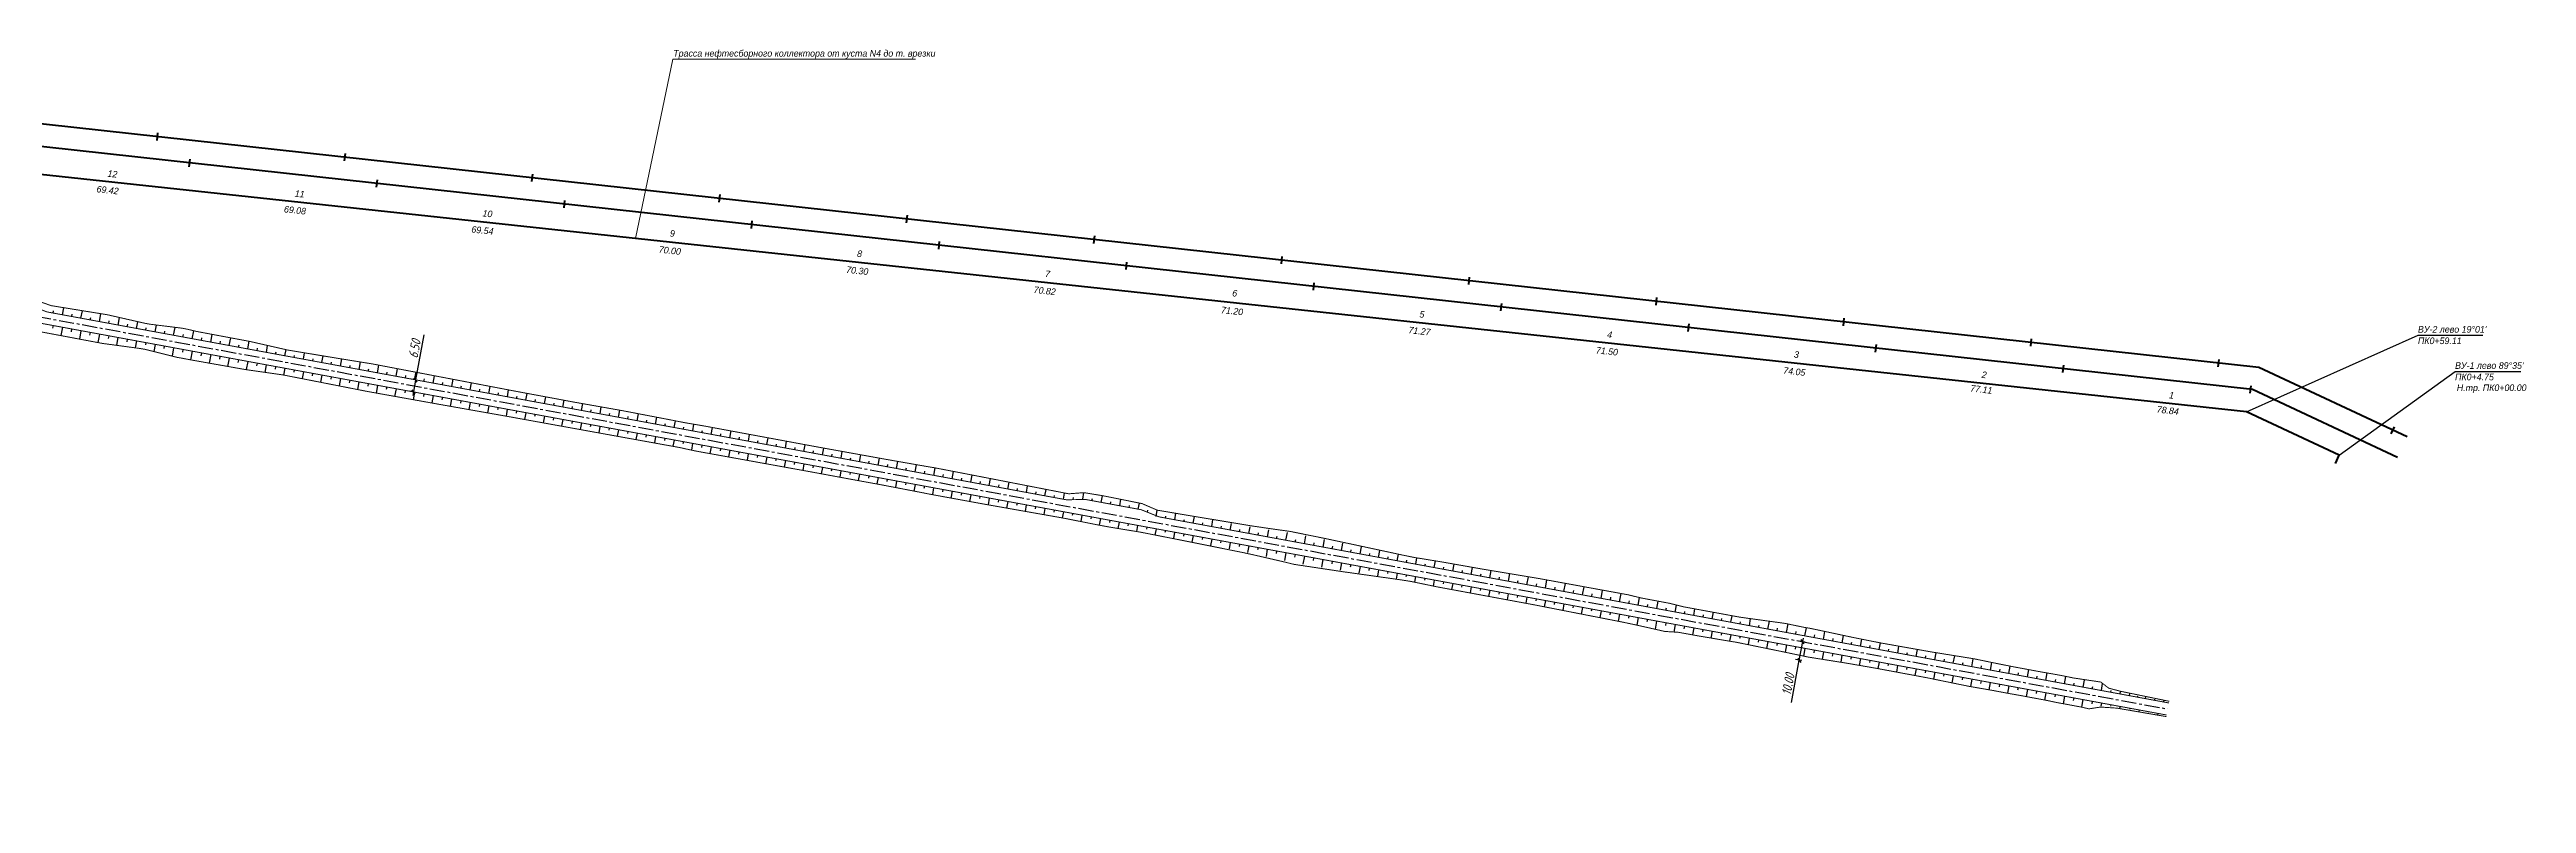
# Model space of a CAD drawing. Extents: x 5370511 to 5386565, y 1010429 to 1053793.
# Drawn here: x 5381192 to 5382506, y 1037676 to 1038076 of the extents above; entities that cross this region are included whole.
import ezdxf

# ---------------------------------------------------------------- set-up
doc = ezdxf.new("R2010")
doc.units = 0
doc.header["$PDMODE"] = 32
doc.header["$PDSIZE"] = 0.3
doc.linetypes.add('CONTI', pattern=[0])
doc.linetypes.add('осевая2', pattern=[12.5, 8, -1.5, 1.5, -1.5])
doc.layers.get('0').update_dxf_attribs({"linetype": 'CONTINUOUS'})
doc.layers.get('DEFPOINTS').update_dxf_attribs({"linetype": 'CONTINUOUS'})
for name, color, linetype in [('АД_ось', 7, 'CONTINUOUS'), ('АД_откосы', 7, 'CONTINUOUS'), ('АД_размеры', 7, 'CONTI'), ('ТРАССА_НЕФТЕПРОВОД_ANNO', 7, 'CONTINUOUS')]:
    doc.layers.add(name, color=color, linetype=linetype)
for name, color, linetype, lineweight in [('ГИП_ТРАССА_ВЛ_6', 1, 'CONTINUOUS', 25), ('ГИП_ТРАССА_НЕФТЕПРОВОДА', 6, 'CONTINUOUS', 25), ('ТРАССА_ВЛ', 1, 'CONTINUOUS', 25)]:
    doc.layers.add(name, color=color, linetype=linetype, lineweight=lineweight)
doc.styles.add('D431', font='', dxfattribs={"height": 3.5})
doc.styles.add('ГОСТ', font='gost_ful.shx', dxfattribs={"oblique": 15})
doc.styles.get('D431').set_extended_font_data('Do431', italic=True)
doc.dimstyles.new('Модель М1000-Генплан', dxfattribs={"dimtxt": 1.25, "dimasz": 1, "dimexe": 0.5, "dimexo": 0, "dimgap": 0.5, "dimtad": 1, "dimzin": 0, "dimdsep": 46, "dimtxsty": 'ГОСТ', "dimblk": 'OBLIQUE', "dimcen": 0.09, "dimdle": 0.5, "dimaunit": 1, "dimadec": 0, "dimazin": 0, "dimtfac": 1, "dimtofl": 0, "dimtmove": 1, "dimatfit": 3, "dimldrblk": 'NONE', "dimfxl": 0.18, "dimtfill": 1, "dimtolj": 1, "dimtzin": 0, "dimarcsym": 0})

# ---------------------------------------------------------------- blocks, each defined once
blk = doc.blocks.new('_Oblique')
at = {"color": 0, "linetype": 'ByBlock', "lineweight": -2}
blk.add_line((-0.5, -0.5), (0.5, 0.5), dxfattribs=at)
blk = doc.blocks.new('*D31')
at = {"layer": 'DEFPOINTS', "color": 0, "lineweight": 15, "transparency": 16777216}
for p in [(5382122.4, 1037762), (5382123.8, 1037761.8)]:
    blk.add_point(p, dxfattribs=at)
at = {"layer": 'АД_размеры', "color": 0, "lineweight": -2, "transparency": 16777216}
for p, q in [((5382120.2, 1037750.3), (5382122.8, 1037764)), ((5382123.8, 1037761.8), (5382120.5, 1037762.4)), ((5382116.5, 1037729.8), (5382120.6, 1037752.2)), ((5382122, 1037752), (5382118.6, 1037752.6))]:
    blk.add_line(p, q, dxfattribs=at)
at = {"layer": 'АД_размеры', "color": 0, "lineweight": -2, "transparency": 16777216, "xscale": 2, "yscale": 2, "zscale": 2, "rotation": 79.4784803308566}
blk.add_blockref('_Oblique', (5382122.4, 1037762), dxfattribs=at)
at = {"layer": 'АД_размеры', "color": 0, "lineweight": 15, "transparency": 16777216, "insert": (5382114.7, 1037739.5), "char_height": 5, "attachment_point": 5, "rotation": 79.4785, "style": 'ГОСТ', "bg_fill": 3, "box_fill_scale": 1.1, "bg_fill_color": 256, "bg_fill_true_color": 13158600, "bg_fill_transparency": 0}
blk.add_mtext('\\A1;10.00', dxfattribs=at)
at = {"layer": 'DEFPOINTS', "color": 0, "lineweight": 15, "transparency": 16777216}
blk.add_point((5382122, 1037752), dxfattribs=at)
at = {"layer": 'АД_размеры', "color": 0, "lineweight": -2, "transparency": 16777216, "xscale": 2, "yscale": 2, "zscale": 2, "rotation": 259.4784803308566}
blk.add_blockref('_Oblique', (5382120.6, 1037752.2), dxfattribs=at)
blk = doc.blocks.new('_None')
blk = doc.blocks.new('*D32')
at = {"layer": 'DEFPOINTS', "color": 0, "lineweight": 15, "transparency": 16777216}
for p in [(5381385.3, 1037894.4), (5381385.3, 1037894.4), (5381386.5, 1037900.8)]:
    blk.add_point(p, dxfattribs=at)
at = {"layer": 'АД_размеры', "color": 0, "lineweight": -2, "transparency": 16777216}
for p, q in [((5381390.9, 1037924.6), (5381386.5, 1037900.8)), ((5381385.3, 1037894.4), (5381383.4, 1037894.8)), ((5381386.5, 1037900.8), (5381384.5, 1037901.2)), ((5381386.9, 1037902.8), (5381385, 1037892.5))]:
    blk.add_line(p, q, dxfattribs=at)
at = {"layer": 'АД_размеры', "color": 0, "lineweight": -2, "transparency": 16777216, "xscale": 2, "yscale": 2, "zscale": 2}
for p, rotation in [((5381385.3, 1037894.4), 259.5688903137974), ((5381386.5, 1037900.8), 79.5688903137974)]:
    blk.add_blockref('_Oblique', p, dxfattribs=dict(at, rotation=rotation))
at = {"layer": 'АД_размеры', "color": 0, "lineweight": 15, "transparency": 16777216, "insert": (5381386, 1037917.3), "char_height": 5, "attachment_point": 5, "rotation": 79.5689, "style": 'ГОСТ', "bg_fill": 3, "box_fill_scale": 1.1, "bg_fill_color": 256, "bg_fill_true_color": 13158600, "bg_fill_transparency": 0}
blk.add_mtext('\\A1;6.50', dxfattribs=at)
blk = doc.blocks.new('пк_ВЛ')
at = {"layer": 'ТРАССА_ВЛ', "lineweight": 60}
blk.add_lwpolyline([(0, 2), (0, -2)], dxfattribs=at)
blk = doc.blocks.new('ад_откосы')
at = {"layer": 'АД_ось', "color": 253, "linetype": 'осевая2'}
blk.add_lwpolyline([(5380299.712, 1034369.147), (5380299.712, 1034473.396), (5380299.712, 1034473.396, -0.15024045), (5380325.616, 1034557.659), (5380325.616, 1034557.659), (5380443.947, 1034731.93), (5380443.947, 1034731.93, 0.1044696), (5380467.424, 1034789.318), (5380467.424, 1034789.318), (5381039.51, 1037930.841), (5381039.51, 1037930.841, -0.41477634), (5381074.457, 1037954.97), (5381074.457, 1037954.97), (5382316.151, 1037726.387)], format="xyb", dxfattribs=at)
at = {"layer": 'АД_откосы', "color": 253, "const_width": 0.5}
for points in [[(5380949.419, 1037454.255), (5381036.313, 1037931.423, -0.41477634), (5381075.045, 1037958.167), (5381141.728, 1037945.891), (5381151.925, 1037946.047), (5381181.429, 1037940.616), (5381190.901, 1037936.839), (5381731.812, 1037837.262), (5381742.009, 1037837.419), (5381771.513, 1037831.987), (5381780.986, 1037828.21), (5382316.738, 1037729.576)], [(5380302.962, 1034369.147), (5380302.962, 1034473.396, -0.15024045), (5380328.304, 1034555.833), (5380446.636, 1034730.104, 0.1044696), (5380470.621, 1034788.736), (5381042.708, 1037930.259, -0.41477634), (5381073.868, 1037951.774), (5382315.561, 1037723.184)]]:
    blk.add_lwpolyline(points, format="xyb", dxfattribs=at)
for points in [[(5381180.542, 1037944.515), (5381193.324, 1037940.131), (5381223.052, 1037935.32), (5381242.767, 1037930.838), (5381245.549, 1037930.32), (5381262.686, 1037928.189), (5381265.367, 1037927.671), (5381270.432, 1037926.463), (5381298.729, 1037921.158), (5381318.58, 1037916.647), (5381341.145, 1037912.904), (5381363.657, 1037909.255), (5381439.493, 1037894.802), (5381461.911, 1037890.644), (5381469.714, 1037889.175), (5381496.226, 1037884.501), (5381520.996, 1037879.757), (5381529.25, 1037878.141), (5381539.632, 1037876.374), (5381599.328, 1037865.326), (5381636.203, 1037858.674), (5381658.662, 1037854.741), (5381661.459, 1037854.301), (5381690.868, 1037848.63), (5381731.421, 1037840.745), (5381733.102, 1037840.431), (5381741.072, 1037841.044), (5381750.946, 1037839.442), (5381771.941, 1037835.238), (5381780.033, 1037831.747), (5381795.628, 1037829.124), (5381829.36, 1037823.528), (5381839.259, 1037822.066), (5381850.623, 1037820.478), (5381868.794, 1037816.802), (5381888.362, 1037812.634), (5381911.039, 1037807.77), (5381916.501, 1037806.673), (5381931.231, 1037804.28), (5381953.685, 1037800.32), (5381982.348, 1037795.564), (5382029.716, 1037786.925), (5382036.979, 1037785.171), (5382037.314, 1037785.112), (5382052.056, 1037782.343), (5382059.08, 1037780.565), (5382087.849, 1037775.281), (5382089.385, 1037775.009), (5382113.166, 1037771.737), (5382122.734, 1037769.753), (5382126.144, 1037769.163), (5382128.057, 1037768.783), (5382146.13, 1037764.941), (5382150.369, 1037764.051), (5382163.809, 1037761.39), (5382190.751, 1037756.621), (5382213.335, 1037752.982), (5382226.337, 1037750.314), (5382234.461, 1037748.707), (5382248.738, 1037746.065), (5382254.916, 1037744.991), (5382259.974, 1037744.078), (5382263.023, 1037743.46), (5382266.067, 1037742.822), (5382280.572, 1037740.672), (5382284.803, 1037737.412), (5382291.101, 1037735.764), (5382316.901, 1037730.461)], [(5381164.229, 1037930.618), (5381193.174, 1037925.246), (5381220.26, 1037920.153), (5381240.301, 1037917.443), (5381243.092, 1037916.976), (5381259.848, 1037912.771), (5381262.537, 1037912.303), (5381267.647, 1037911.338), (5381295.997, 1037906.319), (5381316.149, 1037903.442), (5381360.971, 1037894.668), (5381398.712, 1037887.912), (5381436.98, 1037881.148), (5381518.538, 1037866.406), (5381526.817, 1037864.922), (5381529.578, 1037864.293), (5381533.862, 1037863.371), (5381535.334, 1037863.079), (5381537.121, 1037862.738), (5381596.865, 1037851.948), (5381618.116, 1037848.022), (5381633.719, 1037845.179), (5381656.111, 1037840.881), (5381658.883, 1037840.312), (5381688.345, 1037834.927), (5381729.03, 1037827.761), (5381732.088, 1037827.19), (5381747.253, 1037824.179), (5381754.469, 1037822.833), (5381771.325, 1037820.061), (5381793.168, 1037815.764), (5381825.325, 1037809.328), (5381830.935, 1037808.103), (5381840.817, 1037805.832), (5381847.34, 1037804.325), (5381852.532, 1037803.043), (5381878.45, 1037799.15), (5381908.672, 1037794.913), (5381914.18, 1037794.067), (5381928.796, 1037791.054), (5381979.782, 1037781.629), (5382027.042, 1037772.399), (5382034.343, 1037770.854), (5382034.675, 1037770.778), (5382049.32, 1037767.482), (5382056.585, 1037767.014), (5382067.282, 1037765.08), (5382085.408, 1037762.025), (5382086.955, 1037761.81), (5382110.455, 1037757.016), (5382125.319, 1037753.91), (5382143.566, 1037751.017), (5382147.838, 1037750.306), (5382161.339, 1037747.973), (5382188.237, 1037742.965), (5382210.651, 1037738.398), (5382223.726, 1037736.13), (5382231.862, 1037734.594), (5382238, 1037733.523), (5382252.315, 1037730.862), (5382257.343, 1037729.785), (5382263.462, 1037728.671), (5382270.41, 1037727.363), (5382274.339, 1037726.461), (5382280.404, 1037727.408), (5382289.135, 1037726.841), (5382315.406, 1037722.342)]]:
    blk.add_lwpolyline(points, dxfattribs=at)
at = {"layer": 'АД_откосы', "color": 253}
for points in [[(5381194.263, 1037936.197), (5381194.485, 1037937.405)], [(5381199.18, 1037935.291), (5381199.872, 1037939.052)], [(5381204.097, 1037934.386), (5381204.328, 1037935.64)], [(5381209.015, 1037933.481), (5381209.748, 1037937.462)], [(5381213.932, 1037932.575), (5381214.176, 1037933.903)], [(5381218.849, 1037931.67), (5381219.623, 1037935.872)], [(5381223.767, 1037930.765), (5381224.025, 1037932.165)], [(5381228.684, 1037929.86), (5381229.423, 1037933.872)], [(5381238.519, 1037928.049), (5381239.182, 1037931.653)], [(5381194.226, 1037929.594), (5381193.957, 1037928.132)], [(5381199.143, 1037928.689), (5381198.331, 1037924.276)], [(5381204.061, 1037927.784), (5381203.79, 1037926.313)], [(5381208.978, 1037926.878), (5381208.159, 1037922.429)], [(5381213.896, 1037925.973), (5381213.622, 1037924.49)], [(5381218.813, 1037925.068), (5381217.987, 1037920.581)], [(5381223.73, 1037924.162), (5381223.455, 1037922.667)], [(5381228.648, 1037923.257), (5381227.886, 1037919.122)], [(5381233.565, 1037922.352), (5381233.311, 1037920.973)], [(5381233.602, 1037928.954), (5381233.848, 1037930.292)], [(5381238.482, 1037921.447), (5381237.807, 1037917.78)], [(5381243.4, 1037920.541), (5381243.175, 1037919.319)], [(5381243.436, 1037927.144), (5381243.657, 1037928.345)], [(5381248.317, 1037919.636), (5381247.618, 1037915.84)], [(5381248.354, 1037926.238), (5381249.025, 1037929.887)], [(5381253.234, 1037918.731), (5381253.002, 1037917.465)], [(5381253.271, 1037925.333), (5381253.495, 1037926.55)], [(5381258.152, 1037917.826), (5381257.337, 1037913.401)], [(5381258.188, 1037924.428), (5381258.966, 1037928.651)], [(5381263.106, 1037923.523), (5381263.365, 1037924.93)], [(5381268.023, 1037922.617), (5381268.803, 1037926.851)], [(5381272.94, 1037921.712), (5381273.2, 1037923.124)], [(5381277.858, 1037920.807), (5381278.617, 1037924.928)], [(5381282.775, 1037919.902), (5381283.028, 1037921.275)], [(5381287.693, 1037918.996), (5381288.445, 1037923.086)], [(5381292.61, 1037918.091), (5381292.861, 1037919.454)], [(5381297.527, 1037917.186), (5381298.274, 1037921.243)], [(5381302.445, 1037916.28), (5381302.694, 1037917.633)], [(5381307.362, 1037915.375), (5381308.037, 1037919.043)], [(5381263.069, 1037916.92), (5381262.798, 1037915.445)], [(5381267.987, 1037916.015), (5381267.143, 1037911.433)], [(5381272.904, 1037915.109), (5381272.623, 1037913.582)], [(5381277.821, 1037914.204), (5381276.989, 1037909.684)], [(5381282.739, 1037913.299), (5381282.461, 1037911.792)], [(5381287.656, 1037912.394), (5381286.836, 1037907.941)], [(5381292.573, 1037911.488), (5381292.3, 1037910.004)], [(5381297.491, 1037910.583), (5381296.688, 1037906.221)], [(5381302.408, 1037909.678), (5381302.14, 1037908.224)], [(5381307.325, 1037908.773), (5381306.595, 1037904.806)], [(5381312.243, 1037907.867), (5381311.999, 1037906.545)], [(5381312.279, 1037914.47), (5381312.504, 1037915.692)], [(5381317.16, 1037906.962), (5381316.5, 1037903.373)], [(5381317.197, 1037913.564), (5381317.797, 1037916.825)], [(5381322.078, 1037906.057), (5381321.857, 1037904.86)], [(5381322.114, 1037912.659), (5381322.314, 1037913.746)], [(5381326.995, 1037905.151), (5381326.314, 1037901.452)], [(5381327.031, 1037911.754), (5381327.655, 1037915.142)], [(5381331.912, 1037904.246), (5381331.685, 1037903.013)], [(5381331.949, 1037910.849), (5381332.157, 1037911.978)], [(5381336.866, 1037909.943), (5381337.522, 1037913.505)], [(5381341.784, 1037909.038), (5381342.002, 1037910.225)], [(5381346.701, 1037908.133), (5381347.393, 1037911.891)], [(5381351.618, 1037907.228), (5381351.849, 1037908.48)], [(5381356.536, 1037906.322), (5381357.266, 1037910.291)], [(5381361.453, 1037905.417), (5381361.697, 1037906.74)], [(5381366.37, 1037904.512), (5381367.122, 1037908.595)], [(5381371.288, 1037903.606), (5381371.538, 1037904.967)], [(5381376.205, 1037902.701), (5381376.945, 1037906.723)], [(5381386.04, 1037900.891), (5381386.769, 1037904.85)], [(5381336.83, 1037903.341), (5381336.128, 1037899.531)], [(5381341.747, 1037902.436), (5381341.513, 1037901.166)], [(5381346.664, 1037901.53), (5381345.943, 1037897.609)], [(5381351.582, 1037900.625), (5381351.341, 1037899.318)], [(5381356.499, 1037899.72), (5381355.757, 1037895.688)], [(5381361.417, 1037898.814), (5381361.169, 1037897.471)], [(5381366.334, 1037897.909), (5381365.585, 1037893.842)], [(5381371.251, 1037897.004), (5381371.002, 1037895.648)], [(5381376.169, 1037896.098), (5381375.429, 1037892.079)], [(5381381.086, 1037895.193), (5381380.839, 1037893.854)], [(5381381.122, 1037901.796), (5381381.369, 1037903.136)], [(5381386.003, 1037894.288), (5381385.272, 1037890.317)], [(5381390.921, 1037893.383), (5381390.677, 1037892.059)], [(5381390.957, 1037899.985), (5381391.2, 1037901.305)], [(5381395.838, 1037892.477), (5381395.116, 1037888.555)], [(5381395.875, 1037899.08), (5381396.592, 1037902.978)], [(5381400.755, 1037891.572), (5381400.515, 1037890.265)], [(5381400.792, 1037898.175), (5381401.031, 1037899.474)], [(5381405.709, 1037897.269), (5381406.416, 1037901.106)], [(5381410.627, 1037896.364), (5381410.862, 1037897.643)], [(5381415.544, 1037895.459), (5381416.239, 1037899.234)], [(5381420.461, 1037894.553), (5381420.693, 1037895.812)], [(5381425.379, 1037893.648), (5381426.062, 1037897.362)], [(5381430.296, 1037892.743), (5381430.524, 1037893.981)], [(5381435.213, 1037891.838), (5381435.886, 1037895.489)], [(5381440.131, 1037890.932), (5381440.355, 1037892.15)], [(5381445.048, 1037890.027), (5381445.715, 1037893.648)], [(5381454.883, 1037888.217), (5381455.547, 1037891.824)], [(5381405.673, 1037890.667), (5381404.962, 1037886.807)], [(5381410.59, 1037889.762), (5381410.353, 1037888.475)], [(5381415.507, 1037888.856), (5381414.81, 1037885.066)], [(5381420.425, 1037887.951), (5381420.192, 1037886.688)], [(5381425.342, 1037887.046), (5381424.657, 1037883.326)], [(5381430.26, 1037886.14), (5381430.031, 1037884.9)], [(5381435.177, 1037885.235), (5381434.505, 1037881.586)], [(5381440.094, 1037884.33), (5381439.87, 1037883.113)], [(5381445.012, 1037883.424), (5381444.347, 1037879.816)], [(5381449.929, 1037882.519), (5381449.708, 1037881.316)], [(5381449.966, 1037889.122), (5381450.188, 1037890.329)], [(5381454.846, 1037881.614), (5381454.188, 1037878.038)], [(5381459.764, 1037880.709), (5381459.544, 1037879.516)], [(5381459.8, 1037887.311), (5381460.022, 1037888.514)], [(5381464.681, 1037879.803), (5381464.029, 1037876.259)], [(5381464.718, 1037886.406), (5381465.378, 1037889.991)], [(5381469.598, 1037878.898), (5381469.381, 1037877.717)], [(5381469.635, 1037885.501), (5381469.855, 1037886.696)], [(5381474.516, 1037877.993), (5381473.869, 1037874.48)], [(5381474.552, 1037884.595), (5381475.217, 1037888.205)], [(5381479.47, 1037883.69), (5381479.691, 1037884.893)], [(5381484.387, 1037882.785), (5381485.065, 1037886.468)], [(5381489.304, 1037881.879), (5381489.531, 1037883.107)], [(5381494.222, 1037880.974), (5381494.914, 1037884.732)], [(5381499.139, 1037880.069), (5381499.37, 1037881.322)], [(5381504.057, 1037879.164), (5381504.739, 1037882.87)], [(5381508.974, 1037878.258), (5381509.201, 1037879.494)], [(5381513.891, 1037877.353), (5381514.561, 1037880.99)], [(5381523.726, 1037875.542), (5381524.38, 1037879.095)], [(5381479.433, 1037877.087), (5381479.218, 1037875.917)], [(5381484.351, 1037876.182), (5381483.71, 1037872.701)], [(5381489.268, 1037875.277), (5381489.054, 1037874.117)], [(5381494.185, 1037874.372), (5381493.55, 1037870.922)], [(5381499.103, 1037873.466), (5381498.891, 1037872.317)], [(5381504.02, 1037872.561), (5381503.391, 1037869.144)], [(5381508.937, 1037871.656), (5381508.728, 1037870.517)], [(5381513.855, 1037870.751), (5381513.231, 1037867.365)], [(5381518.772, 1037869.845), (5381518.564, 1037868.717)], [(5381518.809, 1037876.448), (5381519.032, 1037877.66)], [(5381523.689, 1037868.94), (5381523.073, 1037865.593)], [(5381528.607, 1037868.035), (5381528.401, 1037866.919)], [(5381528.643, 1037874.637), (5381528.861, 1037875.821)], [(5381533.524, 1037867.129), (5381532.871, 1037863.584)], [(5381533.561, 1037873.732), (5381534.217, 1037877.296)], [(5381538.442, 1037866.224), (5381538.224, 1037865.042)], [(5381538.478, 1037872.827), (5381538.697, 1037874.015)], [(5381543.359, 1037865.319), (5381542.698, 1037861.731)], [(5381543.395, 1037871.921), (5381544.064, 1037875.554)], [(5381548.313, 1037871.016), (5381548.536, 1037872.227)], [(5381553.23, 1037870.111), (5381553.897, 1037873.734)], [(5381558.147, 1037869.206), (5381558.37, 1037870.413)], [(5381563.065, 1037868.3), (5381563.73, 1037871.914)], [(5381567.982, 1037867.395), (5381568.204, 1037868.6)], [(5381572.9, 1037866.489), (5381573.563, 1037870.095)], [(5381577.817, 1037865.584), (5381578.038, 1037866.786)], [(5381582.734, 1037864.679), (5381583.396, 1037868.275)], [(5381587.652, 1037863.774), (5381587.872, 1037864.972)], [(5381592.569, 1037862.868), (5381593.229, 1037866.455)], [(5381602.404, 1037861.058), (5381603.065, 1037864.652)], [(5381548.276, 1037864.413), (5381548.056, 1037863.218)], [(5381553.194, 1037863.508), (5381552.539, 1037859.954)], [(5381558.111, 1037862.603), (5381557.893, 1037861.418)], [(5381563.028, 1037861.698), (5381562.38, 1037858.176)], [(5381567.946, 1037860.792), (5381567.73, 1037859.619)], [(5381572.863, 1037859.887), (5381572.221, 1037856.399)], [(5381577.78, 1037858.982), (5381577.566, 1037857.819)], [(5381582.698, 1037858.077), (5381582.062, 1037854.622)], [(5381587.615, 1037857.171), (5381587.403, 1037856.02)], [(5381592.532, 1037856.266), (5381591.903, 1037852.844)], [(5381597.45, 1037855.361), (5381597.24, 1037854.22)], [(5381597.486, 1037861.963), (5381597.707, 1037863.159)], [(5381602.367, 1037854.455), (5381601.74, 1037851.047)], [(5381607.285, 1037853.55), (5381607.075, 1037852.414)], [(5381607.321, 1037860.153), (5381607.542, 1037861.351)], [(5381612.202, 1037852.645), (5381611.573, 1037849.231)], [(5381612.239, 1037859.247), (5381612.907, 1037862.877)], [(5381617.119, 1037851.739), (5381616.91, 1037850.601)], [(5381617.156, 1037858.342), (5381617.379, 1037859.552)], [(5381622.073, 1037857.437), (5381622.748, 1037861.101)], [(5381626.991, 1037856.531), (5381627.215, 1037857.753)], [(5381631.908, 1037855.626), (5381632.589, 1037859.326)], [(5381636.825, 1037854.721), (5381637.052, 1037855.954)], [(5381641.743, 1037853.816), (5381642.436, 1037857.582)], [(5381646.66, 1037852.91), (5381646.891, 1037854.166)], [(5381651.577, 1037852.005), (5381652.287, 1037855.858)], [(5381656.495, 1037851.1), (5381656.731, 1037852.384)], [(5381661.412, 1037850.194), (5381662.144, 1037854.169)], [(5381671.247, 1037848.384), (5381671.963, 1037852.275)], [(5381622.037, 1037850.834), (5381621.408, 1037847.422)], [(5381626.954, 1037849.929), (5381626.745, 1037848.791)], [(5381631.871, 1037849.024), (5381631.246, 1037845.629)], [(5381636.789, 1037848.118), (5381636.58, 1037846.987)], [(5381641.706, 1037847.213), (5381641.072, 1037843.767)], [(5381646.624, 1037846.308), (5381646.412, 1037845.159)], [(5381651.541, 1037845.402), (5381650.893, 1037841.883)], [(5381656.458, 1037844.497), (5381656.242, 1037843.324)], [(5381661.376, 1037843.592), (5381660.71, 1037839.978)], [(5381666.293, 1037842.687), (5381666.071, 1037841.482)], [(5381666.329, 1037849.289), (5381666.573, 1037850.614)], [(5381671.21, 1037841.781), (5381670.547, 1037838.18)], [(5381676.128, 1037840.876), (5381675.907, 1037839.676)], [(5381676.164, 1037847.478), (5381676.403, 1037848.776)], [(5381681.045, 1037839.971), (5381680.384, 1037836.382)], [(5381681.082, 1037846.573), (5381681.783, 1037850.382)], [(5381685.962, 1037839.066), (5381685.742, 1037837.869)], [(5381685.999, 1037845.668), (5381686.233, 1037846.937)], [(5381690.916, 1037844.763), (5381691.602, 1037848.488)], [(5381695.834, 1037843.857), (5381696.062, 1037845.099)], [(5381700.751, 1037842.952), (5381701.419, 1037846.579)], [(5381705.668, 1037842.047), (5381705.891, 1037843.256)], [(5381710.586, 1037841.142), (5381711.235, 1037844.67)], [(5381715.503, 1037840.236), (5381715.72, 1037841.412)], [(5381720.42, 1037839.331), (5381721.052, 1037842.761)], [(5381725.338, 1037838.426), (5381725.548, 1037839.569)], [(5381730.255, 1037837.52), (5381730.869, 1037840.852)], [(5381735.384, 1037837.331), (5381735.588, 1037838.441)], [(5381740.443, 1037837.628), (5381741.072, 1037841.044)], [(5381750.292, 1037835.887), (5381750.946, 1037839.442)], [(5381690.88, 1037838.16), (5381690.224, 1037834.596)], [(5381695.797, 1037837.255), (5381695.578, 1037836.067)], [(5381700.714, 1037836.35), (5381700.072, 1037832.861)], [(5381705.632, 1037835.444), (5381705.418, 1037834.282)], [(5381710.549, 1037834.539), (5381709.921, 1037831.127)], [(5381715.467, 1037833.634), (5381715.257, 1037832.496)], [(5381720.384, 1037832.728), (5381719.77, 1037829.392)], [(5381725.301, 1037831.823), (5381725.097, 1037830.711)], [(5381730.219, 1037830.918), (5381729.617, 1037827.651)], [(5381735.136, 1037830.013), (5381734.936, 1037828.924)], [(5381740.053, 1037829.107), (5381739.432, 1037825.732)], [(5381744.971, 1037828.202), (5381744.764, 1037827.077)], [(5381745.375, 1037836.793), (5381745.584, 1037837.931)], [(5381749.888, 1037827.297), (5381749.246, 1037823.807)], [(5381754.805, 1037826.391), (5381754.591, 1037825.228)], [(5381755.209, 1037834.982), (5381755.427, 1037836.167)], [(5381759.723, 1037825.486), (5381759.094, 1037822.072)], [(5381760.127, 1037834.077), (5381760.757, 1037837.503)], [(5381765.044, 1037833.171), (5381765.254, 1037834.314)], [(5381769.961, 1037832.266), (5381770.559, 1037835.512)], [(5381774.749, 1037830.664), (5381774.948, 1037831.746)], [(5381779.429, 1037828.467), (5381780.033, 1037831.747)], [(5381784.346, 1037827.562), (5381784.547, 1037828.655)], [(5381789.264, 1037826.657), (5381789.895, 1037830.088)], [(5381794.181, 1037825.752), (5381794.391, 1037826.895)], [(5381799.098, 1037824.846), (5381799.746, 1037828.364)], [(5381808.933, 1037823.036), (5381809.579, 1037826.548)], [(5381764.64, 1037824.581), (5381764.431, 1037823.443)], [(5381769.558, 1037823.676), (5381768.964, 1037820.449)], [(5381774.475, 1037822.77), (5381774.277, 1037821.695)], [(5381779.392, 1037821.865), (5381778.79, 1037818.592)], [(5381784.31, 1037820.96), (5381784.109, 1037819.869)], [(5381789.227, 1037820.054), (5381788.603, 1037816.662)], [(5381794.144, 1037819.149), (5381793.936, 1037818.018)], [(5381799.062, 1037818.244), (5381798.429, 1037814.807)], [(5381803.979, 1037817.338), (5381803.768, 1037816.193)], [(5381804.016, 1037823.941), (5381804.231, 1037825.113)], [(5381808.896, 1037816.433), (5381808.267, 1037813.016)], [(5381813.814, 1037815.528), (5381813.604, 1037814.389)], [(5381813.85, 1037822.131), (5381814.066, 1037823.301)], [(5381818.731, 1037814.623), (5381818.106, 1037811.226)], [(5381818.768, 1037821.225), (5381819.413, 1037824.731)], [(5381823.649, 1037813.717), (5381823.44, 1037812.585)], [(5381823.685, 1037820.32), (5381823.9, 1037821.489)], [(5381828.566, 1037812.812), (5381827.937, 1037809.395)], [(5381828.602, 1037819.415), (5381829.249, 1037822.928)], [(5381833.52, 1037818.509), (5381833.735, 1037819.68)], [(5381838.437, 1037817.604), (5381839.13, 1037821.367)], [(5381843.354, 1037816.699), (5381843.585, 1037817.953)], [(5381848.272, 1037815.793), (5381849.028, 1037819.902)], [(5381853.189, 1037814.888), (5381853.441, 1037816.258)], [(5381858.107, 1037813.983), (5381858.878, 1037818.171)], [(5381863.024, 1037813.078), (5381863.281, 1037814.474)], [(5381867.941, 1037812.172), (5381868.68, 1037816.184)], [(5381872.859, 1037811.267), (5381873.105, 1037812.604)], [(5381877.776, 1037810.362), (5381878.482, 1037814.197)], [(5381887.611, 1037808.551), (5381888.292, 1037812.25)], [(5381833.483, 1037811.907), (5381833.274, 1037810.768)], [(5381838.401, 1037811.002), (5381837.714, 1037807.271)], [(5381843.318, 1037810.096), (5381843.089, 1037808.853)], [(5381848.235, 1037809.191), (5381847.476, 1037805.069)], [(5381853.153, 1037808.286), (5381852.9, 1037806.912)], [(5381858.07, 1037807.38), (5381857.278, 1037803.077)], [(5381862.987, 1037806.475), (5381862.723, 1037805.041)], [(5381867.905, 1037805.57), (5381867.151, 1037801.476)], [(5381872.822, 1037804.665), (5381872.571, 1037803.3)], [(5381877.739, 1037803.759), (5381877.024, 1037799.875)], [(5381882.657, 1037802.854), (5381882.419, 1037801.559)], [(5381882.693, 1037809.457), (5381882.929, 1037810.735)], [(5381887.574, 1037801.949), (5381886.906, 1037798.32)], [(5381892.492, 1037801.043), (5381892.269, 1037799.834)], [(5381892.528, 1037807.646), (5381892.755, 1037808.879)], [(5381897.409, 1037800.138), (5381896.79, 1037796.773)], [(5381897.446, 1037806.741), (5381898.104, 1037810.318)], [(5381902.326, 1037799.233), (5381902.12, 1037798.111)], [(5381902.363, 1037805.835), (5381902.582, 1037807.028)], [(5381907.28, 1037804.93), (5381907.916, 1037808.385)], [(5381912.198, 1037804.025), (5381912.41, 1037805.176)], [(5381917.115, 1037803.119), (5381917.732, 1037806.473)], [(5381922.032, 1037802.214), (5381922.238, 1037803.332)], [(5381926.95, 1037801.309), (5381927.605, 1037804.869)], [(5381931.867, 1037800.404), (5381932.086, 1037801.59)], [(5381936.784, 1037799.498), (5381937.462, 1037803.181)], [(5381941.702, 1037798.593), (5381941.928, 1037799.821)], [(5381946.619, 1037797.688), (5381947.311, 1037801.444)], [(5381956.454, 1037795.877), (5381957.165, 1037799.742)], [(5381907.244, 1037798.327), (5381906.673, 1037795.226)], [(5381912.161, 1037797.422), (5381911.971, 1037796.389)], [(5381917.078, 1037796.517), (5381916.538, 1037793.581)], [(5381921.996, 1037795.612), (5381921.816, 1037794.633)], [(5381926.913, 1037794.706), (5381926.334, 1037791.562)], [(5381931.831, 1037793.801), (5381931.638, 1037792.753)], [(5381936.748, 1037792.896), (5381936.158, 1037789.693)], [(5381941.665, 1037791.991), (5381941.469, 1037790.923)], [(5381946.583, 1037791.085), (5381945.992, 1037787.875)], [(5381951.5, 1037790.18), (5381951.303, 1037789.11)], [(5381951.536, 1037796.782), (5381951.767, 1037798.035)], [(5381956.417, 1037789.275), (5381955.825, 1037786.057)], [(5381961.335, 1037788.369), (5381961.137, 1037787.297)], [(5381961.371, 1037794.972), (5381961.608, 1037796.26)], [(5381966.252, 1037787.464), (5381965.658, 1037784.24)], [(5381966.289, 1037794.067), (5381967.032, 1037798.105)], [(5381971.169, 1037786.559), (5381970.972, 1037785.484)], [(5381971.206, 1037793.161), (5381971.454, 1037794.508)], [(5381976.123, 1037792.256), (5381976.899, 1037796.468)], [(5381981.041, 1037791.351), (5381981.299, 1037792.755)], [(5381985.958, 1037790.446), (5381986.752, 1037794.76)], [(5381990.875, 1037789.54), (5381991.14, 1037790.978)], [(5381995.793, 1037788.635), (5381996.59, 1037792.966)], [(5382000.71, 1037787.729), (5382000.976, 1037789.173)], [(5382005.627, 1037786.824), (5382006.428, 1037791.172)], [(5382010.545, 1037785.919), (5382010.812, 1037787.368)], [(5382015.462, 1037785.014), (5382016.266, 1037789.378)], [(5382025.297, 1037783.203), (5382026.103, 1037787.583)], [(5381976.087, 1037785.653), (5381975.492, 1037782.422)], [(5381981.004, 1037784.748), (5381980.806, 1037783.671)], [(5381985.922, 1037783.843), (5381985.315, 1037780.548)], [(5381990.839, 1037782.938), (5381990.637, 1037781.839)], [(5381995.756, 1037782.032), (5381995.13, 1037778.631)], [(5382000.674, 1037781.127), (5382000.465, 1037779.994)], [(5382005.591, 1037780.222), (5382004.945, 1037776.714)], [(5382010.508, 1037779.316), (5382010.293, 1037778.147)], [(5382015.426, 1037778.411), (5382014.76, 1037774.797)], [(5382020.343, 1037777.506), (5382020.121, 1037776.301)], [(5382020.38, 1037784.108), (5382020.647, 1037785.563)], [(5382025.26, 1037776.601), (5382024.576, 1037772.88)], [(5382030.178, 1037775.695), (5382029.949, 1037774.455)], [(5382030.214, 1037782.298), (5382030.483, 1037783.758)], [(5382035.095, 1037774.79), (5382034.369, 1037770.848)], [(5382035.132, 1037781.393), (5382035.876, 1037785.437)], [(5382040.012, 1037773.885), (5382039.771, 1037772.571)], [(5382040.049, 1037780.487), (5382040.297, 1037781.835)], [(5382044.93, 1037772.98), (5382044.133, 1037768.649)], [(5382044.966, 1037779.582), (5382045.695, 1037783.538)], [(5382049.884, 1037778.677), (5382050.126, 1037779.995)], [(5382054.801, 1037777.771), (5382055.483, 1037781.476)], [(5382059.719, 1037776.866), (5382059.946, 1037778.101)], [(5382064.636, 1037775.961), (5382065.274, 1037779.427)], [(5382069.553, 1037775.056), (5382069.766, 1037776.211)], [(5382074.471, 1037774.15), (5382075.109, 1037777.621)], [(5382079.388, 1037773.245), (5382079.601, 1037774.402)], [(5382084.305, 1037772.34), (5382084.945, 1037775.814)], [(5382094.14, 1037770.529), (5382094.827, 1037774.26)], [(5382103.975, 1037768.718), (5382104.744, 1037772.896)], [(5382049.847, 1037772.074), (5382049.582, 1037770.631)], [(5382054.765, 1037771.169), (5382054.03, 1037767.179)], [(5382059.682, 1037770.264), (5382059.437, 1037768.934)], [(5382064.599, 1037769.358), (5382063.923, 1037765.687)], [(5382069.517, 1037768.453), (5382069.291, 1037767.229)], [(5382074.434, 1037767.548), (5382073.778, 1037763.985)], [(5382079.351, 1037766.642), (5382079.133, 1037765.455)], [(5382084.269, 1037765.737), (5382083.64, 1037762.323)], [(5382089.186, 1037764.832), (5382088.977, 1037763.694)], [(5382089.223, 1037771.434), (5382089.436, 1037772.592)], [(5382094.104, 1037763.927), (5382093.469, 1037760.481)], [(5382099.021, 1037763.021), (5382098.809, 1037761.873)], [(5382099.057, 1037769.624), (5382099.286, 1037770.868)], [(5382103.938, 1037762.116), (5382103.269, 1037758.482)], [(5382108.856, 1037761.211), (5382108.633, 1037759.999)], [(5382108.892, 1037767.813), (5382109.148, 1037769.206)], [(5382113.773, 1037760.306), (5382113.067, 1037756.47)], [(5382113.809, 1037766.908), (5382114.642, 1037771.431)], [(5382118.727, 1037766.003), (5382119.004, 1037767.51)], [(5382123.644, 1037765.097), (5382124.447, 1037769.457)], [(5382128.562, 1037764.192), (5382128.829, 1037765.645)], [(5382133.479, 1037763.287), (5382134.248, 1037767.467)], [(5382138.396, 1037762.382), (5382138.653, 1037763.775)], [(5382143.314, 1037761.476), (5382144.033, 1037765.386)], [(5382148.231, 1037760.571), (5382148.471, 1037761.874)], [(5382153.148, 1037759.666), (5382153.829, 1037763.365)], [(5382158.066, 1037758.76), (5382158.293, 1037759.994)], [(5382162.983, 1037757.855), (5382163.64, 1037761.424)], [(5382172.818, 1037756.044), (5382173.487, 1037759.677)], [(5382118.69, 1037759.4), (5382118.455, 1037758.122)], [(5382123.608, 1037758.495), (5382122.858, 1037754.424)], [(5382128.525, 1037757.59), (5382128.275, 1037756.233)], [(5382133.442, 1037756.684), (5382132.716, 1037752.737)], [(5382138.36, 1037755.779), (5382138.118, 1037754.463)], [(5382143.277, 1037754.874), (5382142.595, 1037751.171)], [(5382148.194, 1037753.968), (5382147.967, 1037752.734)], [(5382153.112, 1037753.063), (5382152.457, 1037749.507)], [(5382158.029, 1037752.158), (5382157.811, 1037750.973)], [(5382162.947, 1037751.253), (5382162.309, 1037747.792)], [(5382167.864, 1037750.347), (5382167.652, 1037749.194)], [(5382167.901, 1037756.95), (5382168.119, 1037758.139)], [(5382172.781, 1037749.442), (5382172.14, 1037745.962)], [(5382177.699, 1037748.537), (5382177.485, 1037747.377)], [(5382177.735, 1037755.139), (5382177.958, 1037756.35)], [(5382182.616, 1037747.631), (5382181.972, 1037744.131)], [(5382182.653, 1037754.234), (5382183.334, 1037757.934)], [(5382187.533, 1037746.726), (5382187.319, 1037745.559)], [(5382187.57, 1037753.329), (5382187.797, 1037754.562)], [(5382192.487, 1037752.423), (5382193.188, 1037756.228)], [(5382197.405, 1037751.518), (5382197.638, 1037752.786)], [(5382202.322, 1037750.613), (5382203.063, 1037754.637)], [(5382207.239, 1037749.707), (5382207.486, 1037751.049)], [(5382212.157, 1037748.802), (5382212.938, 1037753.046)], [(5382217.074, 1037747.897), (5382217.334, 1037749.311)], [(5382221.991, 1037746.992), (5382222.739, 1037751.052)], [(5382226.909, 1037746.086), (5382227.158, 1037747.44)], [(5382231.826, 1037745.181), (5382232.545, 1037749.086)], [(5382241.661, 1037743.371), (5382242.374, 1037747.243)], [(5382192.451, 1037745.821), (5382191.792, 1037742.24)], [(5382197.368, 1037744.916), (5382197.148, 1037743.722)], [(5382202.286, 1037744.01), (5382201.592, 1037740.244)], [(5382207.203, 1037743.105), (5382206.972, 1037741.849)], [(5382212.12, 1037742.2), (5382211.396, 1037738.269)], [(5382217.038, 1037741.295), (5382216.796, 1037739.984)], [(5382221.955, 1037740.389), (5382221.25, 1037736.56)], [(5382226.872, 1037739.484), (5382226.637, 1037738.207)], [(5382231.79, 1037738.578), (5382231.083, 1037734.741)], [(5382236.707, 1037737.673), (5382236.472, 1037736.394)], [(5382236.744, 1037744.276), (5382236.983, 1037745.577)], [(5382241.624, 1037736.768), (5382240.927, 1037732.979)], [(5382246.542, 1037735.863), (5382246.309, 1037734.599)], [(5382246.578, 1037742.465), (5382246.816, 1037743.756)], [(5382251.459, 1037734.957), (5382250.758, 1037731.151)], [(5382251.496, 1037741.56), (5382252.214, 1037745.461)], [(5382256.376, 1037734.052), (5382256.143, 1037732.783)], [(5382256.413, 1037740.655), (5382256.652, 1037741.955)], [(5382261.33, 1037739.749), (5382262.05, 1037743.657)], [(5382266.248, 1037738.844), (5382266.488, 1037740.147)], [(5382271.165, 1037737.939), (5382271.864, 1037741.737)], [(5382276.082, 1037737.033), (5382276.316, 1037738.3)], [(5382281, 1037736.128), (5382281.563, 1037739.925)], [(5382285.917, 1037735.223), (5382286.106, 1037736.25)], [(5382290.834, 1037734.318), (5382291.101, 1037735.764)], [(5382295.752, 1037733.412), (5382295.986, 1037734.686)], [(5382300.136, 1037732.784), (5382300.235, 1037733.351)], [(5382261.294, 1037733.147), (5382260.567, 1037729.198)], [(5382266.211, 1037732.242), (5382265.969, 1037730.925)], [(5382271.129, 1037731.336), (5382270.397, 1037727.365)], [(5382276.046, 1037730.431), (5382275.802, 1037729.107)], [(5382280.963, 1037729.526), (5382280.636, 1037727.861)], [(5382285.881, 1037728.62), (5382285.757, 1037727.947)], [(5382290.798, 1037727.715), (5382290.591, 1037726.592)], [(5382296.015, 1037726.782), (5382295.911, 1037726.216)], [(5382300.932, 1037725.877), (5382300.746, 1037724.867)], [(5382304.242, 1037731.926), (5382304.418, 1037732.938)], [(5382305.849, 1037724.972), (5382305.759, 1037724.478)], [(5382309.167, 1037731.068), (5382309.254, 1037731.562)], [(5382310.767, 1037724.066), (5382310.6, 1037723.16)], [(5382314.093, 1037730.21), (5382314.251, 1037731.117)]]:
    blk.add_lwpolyline(points, dxfattribs=at)
at = {"layer": 'АД_размеры', "color": 253, "lineweight": 15}
for base, p1, p2, angle, picture, middle in [((5381385.332, 1037894.435), (5381386.509, 1037900.829), (5381385.332, 1037894.435), 259.56889, '*D32', (5381390.994, 1037916.375)), ((5382122.44, 1037762.049), (5382121.992, 1037751.964), (5382123.817, 1037761.793), 79.47848, '*D31', (5382120.003, 1037738.528))]:
    dim = blk.add_linear_dim(base=base, p1=p1, p2=p2, angle=angle, dimstyle='Модель М1000-Генплан', override={"dimtxt": 5, "dimasz": 2, "dimexe": 2, "dimgap": 1, "dimdle": 2, "dimtfill": 1}, dxfattribs=at)
    dim.commit()
    dim.dimension.update_dxf_attribs({"geometry": picture, "text_midpoint": middle, "dimtype": 161})

msp = doc.modelspace()

# ---------------------------------------------------------------- linework, layer by layer
at = {"layer": 'ТРАССА_НЕФТЕПРОВОД_ANNO', "color": 6}
for points in [[(5382357.812, 1037883.913), (5382448.885, 1037924.502), (5382483.298, 1037924.502)], [(5382407.022, 1037860.821), (5382468.576, 1037905.319), (5382503.495, 1037905.319)]]:
    msp.add_lwpolyline(points, dxfattribs=at)

# ---------------------------------------------------------------- block references
at = {"layer": 'АД_откосы', "color": 253}
msp.add_blockref('ад_откосы', (0, 0), dxfattribs=at)
at = {"layer": 'ГИП_ТРАССА_ВЛ_6', "color": 253}
for p, rotation in [((5382343.081, 1037909.679), 173.7350813795523), ((5382360.123, 1037895.736), 173.7350813795523), ((5382435.561, 1037874.068), 154.9485428577684)]:
    msp.add_blockref('пк_ВЛ', p, dxfattribs=dict(at, rotation=rotation))

# ---------------------------------------------------------------- texts
at = {"layer": 'ТРАССА_НЕФТЕПРОВОД_ANNO', "color": 253, "lineweight": 15, "style": 'D431'}
for s, p in [('ПК0+59.11', (5382448.828, 1037919.773)), ("ВУ-2 лево 19%%D01'", (5382448.854, 1037925.833)), ('ПК0+4.75', (5382468.518, 1037900.59)), ("ВУ-1 лево 89%%D35' ", (5382468.544, 1037906.65)), ('Н.тр. ПК0+00.00', (5382469.464, 1037894.879, 76.937))]:
    msp.add_text(s, height=3.5, dxfattribs=at).set_placement(p)

# ---------------------------------------------------------------- next in the draw order: linework, layer by layer
at = {"layer": 'ГИП_ТРАССА_ВЛ_6', "color": 253, "lineweight": 60}
for points in [[(5382443.119, 1037870.535), (5382364.373, 1037907.341), (5381081.085, 1038048.223), (5380973.906, 1038062.49), (5380965.69, 1038041.761)], [(5382438.038, 1037859.664), (5382361.09, 1037895.63), (5381079.638, 1038036.309), (5380981.609, 1038049.359), (5380976.846, 1038037.34)]]:
    msp.add_lwpolyline(points, dxfattribs=at)
at = {"layer": 'ГИП_ТРАССА_НЕФТЕПРОВОДА', "color": 253, "lineweight": 60, "flags": 128}
msp.add_lwpolyline([(5382405.036, 1037856.506), (5382407.022, 1037860.821), (5382357.812, 1037883.913), (5381075.553, 1038021.596)], dxfattribs=at)
at = {"layer": 'ТРАССА_НЕФТЕПРОВОД_ANNO', "color": 6, "lineweight": 15, "true_color": 0xff00ff}
for points in [[(5381503.267, 1037975.67), (5381523.058, 1038070.744)], [(5381523.058, 1038070.744), (5381651.711, 1038070.744)]]:
    msp.add_lwpolyline(points, dxfattribs=at)

# ---------------------------------------------------------------- next in the draw order: block references
at = {"layer": 'ГИП_ТРАССА_ВЛ_6', "color": 253, "rotation": 173.7350813795523}
for p in [(5381249.65, 1038029.717), (5381266.692, 1038015.774), (5381349.053, 1038018.805), (5381448.456, 1038007.892), (5381366.095, 1038004.862), (5381547.858, 1037996.98), (5381465.498, 1037993.949), (5381564.901, 1037983.036), (5381647.261, 1037986.067), (5381664.304, 1037972.124), (5381746.664, 1037975.154), (5381763.706, 1037961.211), (5381846.067, 1037964.242), (5381863.109, 1037950.299), (5381945.47, 1037953.329), (5382044.872, 1037942.417), (5381962.512, 1037939.386), (5382061.915, 1037928.474), (5382144.275, 1037931.504), (5382161.318, 1037917.561), (5382243.678, 1037920.592), (5382260.72, 1037906.648)]:
    msp.add_blockref('пк_ВЛ', p, dxfattribs=at)

# ---------------------------------------------------------------- next in the draw order: texts
at = {"layer": 'ТРАССА_НЕФТЕПРОВОД_ANNO', "color": 253, "lineweight": 15, "style": 'D431'}
msp.add_text('Трасса нефтесборного коллектора от куста N4 до т. врезки ', height=3.5, dxfattribs=at).set_placement((5381523.239, 1038072.122))
for s, rotation, p in [('12', 354, (5381222.955, 1038008.499)), ('69.42', 354, (5381217.134, 1038000.275)), ('11', 354, (5381322.288, 1037997.935)), ('69.08', 354, (5381316.562, 1037989.599)), ('10', 354, (5381421.906, 1037987.466)), ('69.54', 354, (5381415.991, 1037978.923)), ('70.00', 354, (5381515.419, 1037968.247)), ('9', 354, (5381521.302, 1037976.806)), ('70.30', 354, (5381614.848, 1037957.571)), ('8', 354, (5381620.628, 1037966.053)), ('7', 354, (5381720.331, 1037955.351)), ('70.82', 354, (5381714.276, 1037946.895)), ('6', 354, (5381819.652, 1037945.123)), ('71.20', 354, (5381813.705, 1037936.218)), ('5', 353.735081, (5381918.948, 1037933.941)), ('71.27', 354, (5381913.133, 1037925.542)), ('71.50', 354, (5382012.58, 1037914.864)), ('4', 353.735081, (5382018.545, 1037923.211)), ('74.05', 354, (5382111.999, 1037904.106)), ('3', 353.735081, (5382117.637, 1037912.657)), ('2', 353.735081, (5382217.238, 1037901.899)), ('77.11', 353.735081, (5382211.212, 1037894.655)), ('1', 353.735081, (5382316.637, 1037891.055)), ('78.84', 353.735081, (5382310.102, 1037883.511))]:
    msp.add_text(s, height=3.5, rotation=rotation, dxfattribs=at).set_placement(p)

doc.saveas('drawing.dxf')
